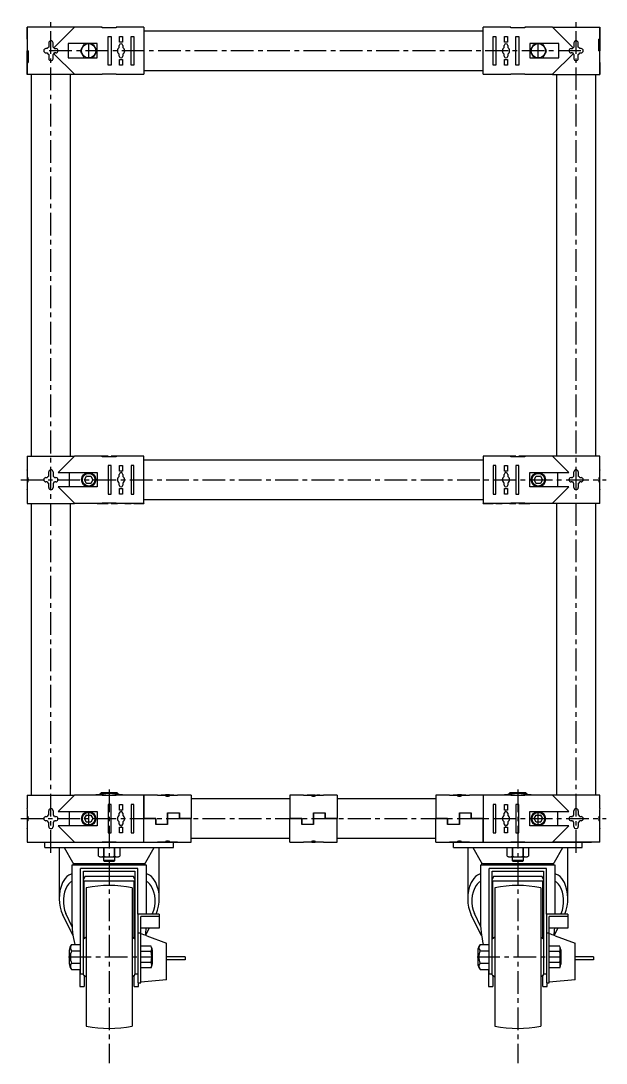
# Model space of a CAD drawing. Extents: x -4 to 1194, y -14 to 1252.
# Drawn here: x 785 to 1194, y -14 to 715 of the extents above; entities that cross this region are included whole.
import ezdxf

# ---------------------------------------------------------------- set-up
doc = ezdxf.new("R2010")
doc.units = 0
doc.header["$LTSCALE"] = 0.5
doc.linetypes.add('CENTER', pattern=[50.8, 31.75, -6.35, 6.35, -6.35])
doc.layers.add('MSM_CENTER', color=1, linetype='CENTER')
doc.layers.add('MSM_CONTINUOUS', color=7, linetype='CONTINUOUS')

msp = doc.modelspace()

# ---------------------------------------------------------------- linework, layer by layer
at = {"layer": 'MSM_CENTER'}
for p, q in [((805.6, 132.82), (805.6, 714.7)), ((1172.6, 132.82), (1172.6, 714.7)), ((1175.85, 693.75), (802.35, 693.75)), ((832, 688.5), (832, 699)), ((1146.2, 688.5), (1146.2, 699)), ((784.6, 393.75), (1193.6, 393.75)), ((846.35, 177.15), (846.35, -14.25)), ((1131.85, 177.15), (1131.85, -14.25)), ((832, 151.5), (832, 162)), ((1146.2, 151.5), (1146.2, 162)), ((784.6, 156.75), (1193.6, 156.75)), ((817.95, 60), (876.85, 60)), ((1103.45, 60), (1162.35, 60))]:
    msp.add_line(p, q, dxfattribs=at)
at = {"layer": 'MSM_CONTINUOUS'}
for p, q in [((822.03, 710.25), (789.1, 710.25)), ((789.1, 710.25), (789.1, 693.75)), ((789.1, 702), (789.1, 710.25)), ((822.03, 710.18), (807.72, 695.87)), ((822.03, 710.25), (822.03, 710.18)), ((841.5, 710.18), (822.03, 710.18)), ((841.5, 709.87), (841.5, 710.18)), ((851.2, 709.87), (841.5, 709.87)), ((870.6, 710.18), (851.2, 710.18)), ((851.2, 710.18), (851.2, 709.87)), ((870.6, 710.18), (870.6, 677.32)), ((1107.6, 707.5), (870.6, 707.5)), ((1107.6, 677.32), (1107.6, 710.18)), ((1127, 710.18), (1107.6, 710.18)), ((1127, 709.87), (1127, 710.18)), ((1136.7, 709.87), (1127, 709.87)), ((1156.17, 710.18), (1136.7, 710.18)), ((1136.7, 710.18), (1136.7, 709.87)), ((1156.17, 710.25), (1189.1, 710.25)), ((1156.17, 710.18), (1156.17, 710.25)), ((1170.48, 695.87), (1156.17, 710.18)), ((1189.1, 702), (1189.1, 710.25)), ((1189.1, 710.25), (1189.1, 693.75)), ((845.6, 683.75), (845.6, 703.75)), ((845.6, 703.75), (847.6, 703.75)), ((847.6, 703.75), (847.6, 683.75)), ((853.6, 699.75), (853.6, 703.75)), ((853.6, 703.75), (855.6, 703.75)), ((855.6, 703.75), (855.6, 699.75)), ((861.6, 683.75), (861.6, 703.75)), ((861.6, 703.75), (863.6, 703.75)), ((863.6, 703.75), (863.6, 683.75)), ((1114.6, 683.75), (1114.6, 703.75)), ((1114.6, 703.75), (1116.6, 703.75)), ((1116.6, 703.75), (1116.6, 683.75)), ((1122.6, 699.75), (1122.6, 703.75)), ((1122.6, 703.75), (1124.6, 703.75)), ((1124.6, 703.75), (1124.6, 699.75)), ((1130.6, 683.75), (1130.6, 703.75)), ((1130.6, 703.75), (1132.6, 703.75)), ((1132.6, 703.75), (1132.6, 683.75)), ((1188.61, 693.75), (1188.61, 702)), ((1188.61, 702), (1189.1, 702)), ((1189.1, 702), (1188.61, 702)), ((1188.61, 693.75), (1188.61, 702)), ((789.1, 693.75), (789.59, 693.75)), ((789.59, 693.75), (789.1, 693.75)), ((789.1, 677.25), (789.1, 693.75)), ((789.59, 693.75), (789.59, 685.5)), ((789.59, 693.75), (789.59, 685.5)), ((803, 695.25), (802.1, 695.25)), ((804.1, 699.25), (804.1, 696.35)), ((807.1, 696.35), (807.1, 699.25)), ((808.2, 695.25), (809.1, 695.25)), ((817.6, 698.75), (817.6, 688.75)), ((838, 698.75), (817.6, 698.75)), ((826.49, 694.21), (828.85, 698.29)), ((828.85, 689.21), (826.49, 693.29)), ((835.15, 698.29), (837.51, 694.21)), ((837.51, 693.29), (835.15, 689.21)), ((838, 688.75), (838, 698.75)), ((853.35, 696.03), (853.35, 697.5)), ((855.6, 699.75), (853.6, 699.75)), ((855.85, 697.5), (855.85, 696.03)), ((1122.35, 696.03), (1122.35, 697.5)), ((1124.6, 699.75), (1122.6, 699.75)), ((1124.85, 697.5), (1124.85, 696.03)), ((1140.2, 698.75), (1140.2, 688.75)), ((1160.6, 698.75), (1140.2, 698.75)), ((1140.69, 694.21), (1143.05, 698.29)), ((1143.05, 689.21), (1140.69, 693.29)), ((1149.35, 698.29), (1151.71, 694.21)), ((1151.71, 693.29), (1149.35, 689.21)), ((1160.6, 688.75), (1160.6, 698.75)), ((1169.1, 695.25), (1170, 695.25)), ((1170, 695.25), (1170.48, 695.87)), ((1171.1, 696.35), (1170.48, 695.87)), ((1171.1, 699.25), (1171.1, 696.35)), ((1174.1, 696.35), (1174.1, 699.25)), ((1176.1, 695.25), (1175.2, 695.25)), ((1189.1, 693.75), (1188.61, 693.75)), ((1188.61, 693.75), (1189.1, 693.75)), ((1189.1, 677.25), (1189.1, 693.75)), ((789.59, 685.5), (789.1, 685.5)), ((789.1, 685.5), (789.1, 677.25)), ((789.1, 685.5), (789.59, 685.5)), ((802.1, 692.25), (803, 692.25)), ((804.1, 691.15), (804.1, 688.25)), ((807.1, 691.15), (807.72, 691.63)), ((807.1, 688.25), (807.1, 691.15)), ((808.2, 692.25), (807.72, 691.63)), ((807.72, 691.63), (822.03, 677.32)), ((809.1, 692.25), (808.2, 692.25)), ((817.6, 688.75), (838, 688.75)), ((853.35, 690), (853.35, 691.47)), ((853.6, 683.75), (853.6, 687.75)), ((853.6, 687.75), (855.6, 687.75)), ((855.6, 687.75), (855.6, 683.75)), ((855.85, 691.47), (855.85, 690)), ((1122.35, 690), (1122.35, 691.47)), ((1122.6, 687.75), (1124.6, 687.75)), ((1122.6, 683.75), (1122.6, 687.75)), ((1124.6, 687.75), (1124.6, 683.75)), ((1124.85, 691.47), (1124.85, 690)), ((1140.2, 688.75), (1160.6, 688.75)), ((1156.17, 677.32), (1170.48, 691.63)), ((1170, 692.25), (1169.1, 692.25)), ((1171.1, 691.15), (1171.1, 688.25)), ((1174.1, 688.25), (1174.1, 691.15)), ((1175.2, 692.25), (1176.1, 692.25)), ((1189.1, 685.5), (1189.1, 677.25)), ((847.6, 683.75), (845.6, 683.75)), ((855.6, 683.75), (853.6, 683.75)), ((863.6, 683.75), (861.6, 683.75)), ((870.6, 680), (1107.6, 680)), ((1116.6, 683.75), (1114.6, 683.75)), ((1124.6, 683.75), (1122.6, 683.75)), ((1132.6, 683.75), (1130.6, 683.75)), ((822.03, 677.25), (789.1, 677.25)), ((791.85, 677.25), (791.85, 410.25)), ((819.35, 410.25), (819.35, 677.25)), ((822.03, 677.32), (841.5, 677.32)), ((822.03, 677.32), (822.03, 677.25)), ((841.5, 677.32), (841.5, 677.63)), ((841.5, 677.63), (851.2, 677.63)), ((851.2, 677.63), (851.2, 677.32)), ((851.2, 677.32), (870.6, 677.32)), ((1107.6, 677.32), (1127, 677.32)), ((1127, 677.32), (1127, 677.63)), ((1127, 677.63), (1136.7, 677.63)), ((1136.7, 677.63), (1136.7, 677.32)), ((1136.7, 677.32), (1156.17, 677.32)), ((1156.17, 677.25), (1156.17, 677.32)), ((1156.17, 677.25), (1189.1, 677.25)), ((1158.85, 677.25), (1158.85, 410.25)), ((1186.35, 410.25), (1186.35, 677.25)), ((789.1, 410.25), (789.1, 400.73)), ((789.1, 410.25), (822.03, 410.25)), ((822.03, 410.18), (810.6, 398.75)), ((822.03, 410.25), (822.03, 410.18)), ((841.5, 410.18), (822.03, 410.18)), ((827.6, 410.25), (827.53, 410.18)), ((836.4, 410.25), (827.6, 410.25)), ((836.47, 410.18), (836.4, 410.25)), ((838, 410.18), (838, 410.25)), ((845.6, 410.25), (838, 410.25)), ((841.5, 409.87), (841.5, 410.18)), ((851.2, 409.87), (841.5, 409.87)), ((845.6, 409.87), (845.6, 410.25)), ((852.02, 410.25), (847.6, 410.25)), ((847.6, 410.25), (847.6, 409.87)), ((870.6, 410.18), (851.2, 410.18)), ((851.2, 410.18), (851.2, 409.87)), ((861.6, 410.25), (857.18, 410.25)), ((861.6, 410.18), (861.6, 410.25)), ((870.6, 410.25), (863.6, 410.25)), ((863.6, 410.25), (863.6, 410.18)), ((870.6, 410.25), (870.6, 410.18)), ((870.6, 377.32), (870.6, 410.18)), ((1107.6, 410.18), (1107.6, 410.25)), ((1114.6, 410.25), (1107.6, 410.25)), ((1127, 410.18), (1107.6, 410.18)), ((1107.6, 410.18), (1107.6, 377.32)), ((1114.6, 410.18), (1114.6, 410.25)), ((1121.02, 410.25), (1116.6, 410.25)), ((1116.6, 410.25), (1116.6, 410.18)), ((1130.6, 410.25), (1126.18, 410.25)), ((1127, 409.87), (1127, 410.18)), ((1136.7, 409.87), (1127, 409.87)), ((1130.6, 409.87), (1130.6, 410.25)), ((1140.2, 410.25), (1132.6, 410.25)), ((1132.6, 410.25), (1132.6, 409.87)), ((1156.17, 410.18), (1136.7, 410.18)), ((1136.7, 410.18), (1136.7, 409.87)), ((1140.2, 410.25), (1140.2, 410.18)), ((1141.8, 410.25), (1141.73, 410.18)), ((1150.6, 410.25), (1141.8, 410.25)), ((1150.67, 410.18), (1150.6, 410.25)), ((1156.17, 410.18), (1156.17, 410.25)), ((1189.1, 410.25), (1156.17, 410.25)), ((1167.6, 398.75), (1156.17, 410.18)), ((1189.1, 400.73), (1189.1, 410.25)), ((847.6, 403.75), (845.6, 403.75)), ((845.6, 403.75), (845.6, 383.75)), ((847.6, 383.75), (847.6, 403.75)), ((853.6, 399.75), (853.6, 403.75)), ((853.6, 403.75), (855.6, 403.75)), ((855.6, 403.75), (855.6, 399.75)), ((863.6, 403.75), (861.6, 403.75)), ((861.6, 403.75), (861.6, 383.75)), ((863.6, 383.75), (863.6, 403.75)), ((1107.6, 407.5), (870.6, 407.5)), ((1114.6, 403.75), (1114.6, 383.75)), ((1116.6, 403.75), (1114.6, 403.75)), ((1116.6, 383.75), (1116.6, 403.75)), ((1122.6, 399.75), (1122.6, 403.75)), ((1122.6, 403.75), (1124.6, 403.75)), ((1124.6, 403.75), (1124.6, 399.75)), ((1130.6, 403.75), (1130.6, 383.75)), ((1132.6, 403.75), (1130.6, 403.75)), ((1132.6, 383.75), (1132.6, 403.75)), ((789.17, 398.22), (789.1, 398.15)), ((789.1, 398.15), (789.1, 392.01)), ((789.17, 396.35), (789.17, 399.25)), ((789.48, 395.25), (789.31, 395.25)), ((802.1, 395.25), (803, 395.25)), ((804.1, 396.35), (804.1, 399.25)), ((807.1, 399.25), (807.1, 396.35)), ((808.2, 395.25), (809.1, 395.25)), ((810.6, 398.75), (838, 398.75)), ((818.33, 398.75), (818.33, 388.75)), ((829.11, 393.75), (830.56, 396.25)), ((830.56, 391.25), (829.11, 393.75)), ((830.56, 396.25), (833.44, 396.25)), ((833.44, 396.25), (834.89, 393.75)), ((834.89, 393.75), (833.44, 391.25)), ((838, 398.75), (838, 388.75)), ((853.35, 396.03), (853.35, 397.5)), ((855.6, 399.75), (853.6, 399.75)), ((855.85, 397.5), (855.85, 396.03)), ((1122.35, 396.03), (1122.35, 397.5)), ((1124.6, 399.75), (1122.6, 399.75)), ((1124.85, 397.5), (1124.85, 396.03)), ((1140.2, 388.75), (1140.2, 398.75)), ((1140.2, 398.75), (1167.6, 398.75)), ((1143.31, 393.75), (1144.76, 396.25)), ((1144.76, 391.25), (1143.31, 393.75)), ((1144.76, 396.25), (1147.64, 396.25)), ((1147.64, 396.25), (1149.09, 393.75)), ((1149.09, 393.75), (1147.64, 391.25)), ((1159.87, 388.75), (1159.87, 398.75)), ((1169.1, 395.25), (1170, 395.25)), ((1171.1, 396.35), (1171.1, 399.25)), ((1174.1, 399.25), (1174.1, 396.35)), ((1175.2, 395.25), (1176.1, 395.25)), ((1188.89, 395.25), (1188.72, 395.25)), ((1189.03, 399.25), (1189.03, 396.35)), ((1189.1, 398.15), (1189.03, 398.22)), ((1189.1, 396.07), (1189.1, 398.15)), ((1189.1, 389.35), (1189.1, 395.49)), ((789.1, 391.43), (789.1, 389.35)), ((789.1, 389.35), (789.17, 389.28)), ((789.1, 386.77), (789.1, 377.25)), ((789.17, 388.25), (789.17, 391.15)), ((789.31, 392.25), (789.48, 392.25)), ((803, 392.25), (802.1, 392.25)), ((804.1, 388.25), (804.1, 391.15)), ((807.1, 391.15), (807.1, 388.25)), ((809.1, 392.25), (808.2, 392.25)), ((838, 388.75), (810.6, 388.75)), ((810.6, 388.75), (822.03, 377.32)), ((833.44, 391.25), (830.56, 391.25)), ((853.35, 390), (853.35, 391.47)), ((853.6, 383.75), (853.6, 387.75)), ((853.6, 387.75), (855.6, 387.75)), ((855.6, 387.75), (855.6, 383.75)), ((855.85, 391.47), (855.85, 390)), ((1122.35, 390), (1122.35, 391.47)), ((1122.6, 383.75), (1122.6, 387.75)), ((1122.6, 387.75), (1124.6, 387.75)), ((1124.6, 387.75), (1124.6, 383.75)), ((1124.85, 391.47), (1124.85, 390)), ((1167.6, 388.75), (1140.2, 388.75)), ((1147.64, 391.25), (1144.76, 391.25)), ((1156.17, 377.32), (1167.6, 388.75)), ((1170, 392.25), (1169.1, 392.25)), ((1171.1, 388.25), (1171.1, 391.15)), ((1174.1, 391.15), (1174.1, 388.25)), ((1176.1, 392.25), (1175.2, 392.25)), ((1188.72, 392.25), (1188.89, 392.25)), ((1189.03, 391.15), (1189.03, 388.25)), ((1189.03, 389.28), (1189.1, 389.35)), ((1189.1, 377.25), (1189.1, 386.77)), ((845.6, 383.75), (847.6, 383.75)), ((855.6, 383.75), (853.6, 383.75)), ((861.6, 383.75), (863.6, 383.75)), ((870.6, 380), (1107.6, 380)), ((1114.6, 383.75), (1116.6, 383.75)), ((1124.6, 383.75), (1122.6, 383.75)), ((1130.6, 383.75), (1132.6, 383.75)), ((789.1, 377.25), (822.03, 377.25)), ((791.85, 377.25), (791.85, 173.25)), ((819.35, 173.25), (819.35, 377.25)), ((822.03, 377.32), (822.03, 377.25)), ((822.03, 377.32), (841.5, 377.32)), ((838, 377.25), (838, 377.32)), ((838, 377.25), (845.6, 377.25)), ((841.5, 377.32), (841.5, 377.63)), ((841.5, 377.63), (851.2, 377.63)), ((845.6, 377.25), (845.6, 377.63)), ((847.6, 377.63), (847.6, 377.25)), ((847.6, 377.25), (852.02, 377.25)), ((851.2, 377.63), (851.2, 377.32)), ((851.2, 377.32), (870.6, 377.32)), ((857.18, 377.25), (861.6, 377.25)), ((861.6, 377.25), (861.6, 377.32)), ((863.6, 377.32), (863.6, 377.25)), ((863.6, 377.25), (870.6, 377.25)), ((870.6, 377.32), (870.6, 377.25)), ((1107.6, 377.25), (1107.6, 377.32)), ((1107.6, 377.32), (1127, 377.32)), ((1107.6, 377.25), (1114.6, 377.25)), ((1114.6, 377.25), (1114.6, 377.32)), ((1116.6, 377.32), (1116.6, 377.25)), ((1116.6, 377.25), (1121.02, 377.25)), ((1126.18, 377.25), (1130.6, 377.25)), ((1127, 377.32), (1127, 377.63)), ((1127, 377.63), (1136.7, 377.63)), ((1130.6, 377.25), (1130.6, 377.63)), ((1132.6, 377.63), (1132.6, 377.25)), ((1132.6, 377.25), (1140.2, 377.25)), ((1136.7, 377.63), (1136.7, 377.32)), ((1136.7, 377.32), (1156.17, 377.32)), ((1140.2, 377.32), (1140.2, 377.25)), ((1156.17, 377.25), (1156.17, 377.32)), ((1189.1, 377.25), (1156.17, 377.25)), ((1158.85, 377.25), (1158.85, 173.25)), ((1186.35, 173.25), (1186.35, 377.25)), ((789.1, 173.25), (789.1, 163.73)), ((789.1, 173.25), (822.03, 173.25)), ((822.03, 173.18), (810.6, 161.75)), ((822.03, 173.25), (822.03, 173.18)), ((841.5, 173.18), (822.03, 173.18)), ((846.35, 174.25), (834.74, 173.18)), ((840.72, 174.75), (839.85, 173.88)), ((842.37, 173.88), (839.85, 173.88)), ((839.85, 173.88), (839.85, 173.65)), ((851.98, 174.75), (840.72, 174.75)), ((841.5, 172.87), (841.5, 173.18)), ((851.2, 172.87), (841.5, 172.87)), ((857.96, 173.18), (846.35, 174.25)), ((852.85, 173.88), (850.33, 173.88)), ((870.6, 173.18), (851.2, 173.18)), ((851.2, 173.18), (851.2, 172.87)), ((852.85, 173.88), (851.98, 174.75)), ((852.85, 173.65), (852.85, 173.88)), ((880.12, 173.25), (870.6, 173.25)), ((870.6, 173.25), (870.6, 156.75)), ((870.6, 140.32), (870.6, 173.18)), ((881.6, 173.18), (884.5, 173.18)), ((882.7, 173.25), (882.63, 173.18)), ((888.55, 173.25), (882.7, 173.25)), ((885.6, 173.18), (885.6, 172.87)), ((885.6, 173.18), (888.6, 173.18)), ((885.6, 172.87), (885.61, 172.84)), ((885.6, 172.87), (885.61, 172.84)), ((885.61, 172.84), (885.75, 172.72)), ((885.61, 172.84), (885.75, 172.72)), ((888.59, 172.84), (888.45, 172.72)), ((888.6, 172.87), (888.59, 172.84)), ((888.6, 173.18), (888.6, 172.87)), ((891.5, 173.25), (889.5, 173.25)), ((889.7, 173.18), (892.6, 173.18)), ((891.57, 173.18), (891.5, 173.25)), ((903.6, 173.25), (894.08, 173.25)), ((903.6, 173.25), (903.6, 156.75)), ((972.6, 170.5), (903.6, 170.5)), ((982.12, 173.25), (972.6, 173.25)), ((972.6, 173.25), (972.6, 156.75)), ((983.6, 173.18), (986.5, 173.18)), ((984.7, 173.25), (984.63, 173.18)), ((990.46, 173.25), (984.7, 173.25)), ((987.6, 173.18), (987.6, 172.87)), ((987.6, 173.18), (990.6, 173.18)), ((987.6, 172.87), (987.61, 172.84)), ((987.6, 172.87), (987.61, 172.84)), ((987.61, 172.84), (987.75, 172.72)), ((987.61, 172.84), (987.75, 172.72)), ((990.59, 172.84), (990.45, 172.72)), ((990.6, 172.87), (990.59, 172.84)), ((990.6, 173.18), (990.6, 172.87)), ((993.5, 173.25), (991.5, 173.25)), ((991.7, 173.18), (994.6, 173.18)), ((993.57, 173.18), (993.5, 173.25)), ((1005.6, 173.25), (996.08, 173.25)), ((1005.6, 173.25), (1005.6, 156.75)), ((1074.6, 170.5), (1005.6, 170.5)), ((1084.12, 173.25), (1074.6, 173.25)), ((1074.6, 173.25), (1074.6, 156.75)), ((1085.6, 173.18), (1088.5, 173.18)), ((1086.7, 173.25), (1086.63, 173.18)), ((1092.55, 173.25), (1086.7, 173.25)), ((1089.6, 173.18), (1089.6, 172.87)), ((1089.6, 173.18), (1092.6, 173.18)), ((1089.6, 172.87), (1089.61, 172.84)), ((1089.6, 172.87), (1089.61, 172.84)), ((1089.61, 172.84), (1089.75, 172.72)), ((1089.61, 172.84), (1089.75, 172.72)), ((1092.59, 172.84), (1092.45, 172.72)), ((1092.6, 172.87), (1092.59, 172.84)), ((1092.6, 173.18), (1092.6, 172.87)), ((1095.5, 173.25), (1093.5, 173.25)), ((1093.7, 173.18), (1096.6, 173.18)), ((1095.57, 173.18), (1095.5, 173.25)), ((1107.6, 173.25), (1098.08, 173.25)), ((1107.6, 173.25), (1107.6, 156.75)), ((1107.6, 173.18), (1107.6, 140.32)), ((1127, 173.18), (1107.6, 173.18)), ((1131.85, 174.25), (1120.24, 173.18)), ((1126.22, 174.75), (1125.35, 173.88)), ((1125.35, 173.88), (1125.35, 173.65)), ((1127.87, 173.88), (1125.35, 173.88)), ((1137.48, 174.75), (1126.22, 174.75)), ((1127, 172.87), (1127, 173.18)), ((1136.7, 172.87), (1127, 172.87)), ((1143.46, 173.18), (1131.85, 174.25)), ((1138.35, 173.88), (1135.83, 173.88)), ((1156.17, 173.18), (1136.7, 173.18)), ((1136.7, 173.18), (1136.7, 172.87)), ((1138.35, 173.88), (1137.48, 174.75)), ((1138.35, 173.65), (1138.35, 173.88)), ((1156.17, 173.18), (1156.17, 173.25)), ((1189.1, 173.25), (1156.17, 173.25)), ((1167.6, 161.75), (1156.17, 173.18)), ((1189.1, 163.73), (1189.1, 173.25)), ((789.17, 161.22), (789.1, 161.15)), ((789.1, 161.15), (789.1, 155.01)), ((789.17, 159.35), (789.17, 162.25)), ((804.1, 159.35), (804.1, 162.25)), ((807.1, 162.25), (807.1, 159.35)), ((810.6, 161.75), (838, 161.75)), ((818.33, 161.75), (818.33, 151.75)), ((838, 161.75), (838, 151.75)), ((847.6, 166.75), (845.6, 166.75)), ((845.6, 166.75), (845.6, 146.75)), ((847.6, 146.75), (847.6, 166.75)), ((853.35, 159.03), (853.35, 160.5)), ((853.6, 162.75), (853.6, 166.75)), ((853.6, 166.75), (855.6, 166.75)), ((855.6, 162.75), (853.6, 162.75)), ((855.6, 166.75), (855.6, 162.75)), ((855.85, 160.5), (855.85, 159.03)), ((863.6, 166.75), (861.6, 166.75)), ((861.6, 166.75), (861.6, 146.75)), ((863.6, 146.75), (863.6, 166.75)), ((887.1, 160.75), (895.35, 160.75)), ((887.1, 160.75), (887.1, 152.75)), ((887.1, 152.75), (887.1, 160.75)), ((887.1, 160.75), (895.35, 160.75)), ((895.35, 156.75), (895.35, 160.75)), ((895.35, 160.75), (895.35, 156.75)), ((989.1, 160.75), (997.35, 160.75)), ((989.1, 160.75), (989.1, 152.75)), ((989.1, 152.75), (989.1, 160.75)), ((989.1, 160.75), (997.35, 160.75)), ((997.35, 156.75), (997.35, 160.75)), ((997.35, 160.75), (997.35, 156.75)), ((1091.1, 160.75), (1099.35, 160.75)), ((1091.1, 160.75), (1091.1, 152.75)), ((1091.1, 152.75), (1091.1, 160.75)), ((1091.1, 160.75), (1099.35, 160.75)), ((1099.35, 156.75), (1099.35, 160.75)), ((1099.35, 160.75), (1099.35, 156.75)), ((1114.6, 166.75), (1114.6, 146.75)), ((1116.6, 166.75), (1114.6, 166.75)), ((1116.6, 146.75), (1116.6, 166.75)), ((1122.35, 159.03), (1122.35, 160.5)), ((1122.6, 162.75), (1122.6, 166.75)), ((1122.6, 166.75), (1124.6, 166.75)), ((1124.6, 162.75), (1122.6, 162.75)), ((1124.6, 166.75), (1124.6, 162.75)), ((1124.85, 160.5), (1124.85, 159.03)), ((1130.6, 166.75), (1130.6, 146.75)), ((1132.6, 166.75), (1130.6, 166.75)), ((1132.6, 146.75), (1132.6, 166.75)), ((1140.2, 151.75), (1140.2, 161.75)), ((1140.2, 161.75), (1167.6, 161.75)), ((1159.87, 151.75), (1159.87, 161.75)), ((1171.1, 159.35), (1171.1, 162.25)), ((1174.1, 162.25), (1174.1, 159.35)), ((1189.03, 162.25), (1189.03, 159.35)), ((1189.1, 161.15), (1189.03, 161.22)), ((1189.1, 159.07), (1189.1, 161.15)), ((789.1, 154.43), (789.1, 152.35)), ((789.17, 151.25), (789.17, 154.15)), ((789.48, 158.25), (789.31, 158.25)), ((789.31, 155.25), (789.48, 155.25)), ((802.1, 158.25), (803, 158.25)), ((803, 155.25), (802.1, 155.25)), ((804.1, 151.25), (804.1, 154.15)), ((807.1, 154.15), (807.1, 151.25)), ((808.2, 158.25), (809.1, 158.25)), ((809.1, 155.25), (808.2, 155.25)), ((829.11, 156.75), (830.56, 159.25)), ((830.56, 154.25), (829.11, 156.75)), ((830.56, 159.25), (833.44, 159.25)), ((833.44, 154.25), (830.56, 154.25)), ((833.44, 159.25), (834.89, 156.75)), ((834.89, 156.75), (833.44, 154.25)), ((853.35, 153), (853.35, 154.47)), ((855.85, 154.47), (855.85, 153)), ((878.85, 156.75), (870.6, 156.75)), ((870.6, 140.25), (870.6, 156.75)), ((870.6, 156.75), (878.85, 156.75)), ((878.85, 152.75), (878.85, 156.75)), ((878.85, 156.75), (878.85, 152.75)), ((903.6, 156.75), (895.35, 156.75)), ((895.35, 156.75), (903.6, 156.75)), ((903.6, 140.25), (903.6, 156.75)), ((980.85, 156.75), (972.6, 156.75)), ((972.6, 140.25), (972.6, 156.75)), ((972.6, 156.75), (980.85, 156.75)), ((980.85, 152.75), (980.85, 156.75)), ((980.85, 156.75), (980.85, 152.75)), ((1005.6, 156.75), (997.35, 156.75)), ((997.35, 156.75), (1005.6, 156.75)), ((1005.6, 140.25), (1005.6, 156.75)), ((1082.85, 156.75), (1074.6, 156.75)), ((1074.6, 140.25), (1074.6, 156.75)), ((1074.6, 156.75), (1082.85, 156.75)), ((1082.85, 152.75), (1082.85, 156.75)), ((1082.85, 156.75), (1082.85, 152.75)), ((1107.6, 156.75), (1099.35, 156.75)), ((1099.35, 156.75), (1107.6, 156.75)), ((1107.6, 140.25), (1107.6, 156.75)), ((1122.35, 153), (1122.35, 154.47)), ((1124.85, 154.47), (1124.85, 153)), ((1143.31, 156.75), (1144.76, 159.25)), ((1144.76, 154.25), (1143.31, 156.75)), ((1144.76, 159.25), (1147.64, 159.25)), ((1147.64, 154.25), (1144.76, 154.25)), ((1147.64, 159.25), (1149.09, 156.75)), ((1149.09, 156.75), (1147.64, 154.25)), ((1169.1, 158.25), (1170, 158.25)), ((1170, 155.25), (1169.1, 155.25)), ((1171.1, 151.25), (1171.1, 154.15)), ((1174.1, 154.15), (1174.1, 151.25)), ((1175.2, 158.25), (1176.1, 158.25)), ((1176.1, 155.25), (1175.2, 155.25)), ((1188.89, 158.25), (1188.72, 158.25)), ((1188.72, 155.25), (1188.89, 155.25)), ((1189.03, 154.15), (1189.03, 151.25)), ((1189.1, 152.35), (1189.1, 158.49)), ((789.1, 152.35), (789.17, 152.28)), ((789.1, 149.77), (789.1, 140.25)), ((838, 151.75), (810.6, 151.75)), ((810.6, 151.75), (822.03, 140.32)), ((845.6, 146.75), (847.6, 146.75)), ((853.6, 146.75), (853.6, 150.75)), ((853.6, 150.75), (855.6, 150.75)), ((855.6, 146.75), (853.6, 146.75)), ((855.6, 150.75), (855.6, 146.75)), ((861.6, 146.75), (863.6, 146.75)), ((887.1, 152.75), (878.85, 152.75)), ((887.1, 152.75), (878.85, 152.75)), ((989.1, 152.75), (980.85, 152.75)), ((989.1, 152.75), (980.85, 152.75)), ((1091.1, 152.75), (1082.85, 152.75)), ((1091.1, 152.75), (1082.85, 152.75)), ((1114.6, 146.75), (1116.6, 146.75)), ((1122.6, 146.75), (1122.6, 150.75)), ((1122.6, 150.75), (1124.6, 150.75)), ((1124.6, 146.75), (1122.6, 146.75)), ((1124.6, 150.75), (1124.6, 146.75)), ((1130.6, 146.75), (1132.6, 146.75)), ((1167.6, 151.75), (1140.2, 151.75)), ((1156.17, 140.32), (1167.6, 151.75)), ((1189.03, 152.28), (1189.1, 152.35)), ((1189.1, 140.25), (1189.1, 149.77)), ((789.1, 140.25), (822.03, 140.25)), ((794.85, 140.25), (794.85, 140)), ((897.85, 140), (794.85, 140)), ((801.35, 136.5), (801.35, 140)), ((822.03, 140.32), (841.5, 140.32)), ((822.03, 140.32), (822.03, 140.25)), ((841.5, 140.32), (841.5, 140.63)), ((841.5, 140.63), (851.2, 140.63)), ((851.2, 140.63), (851.2, 140.32)), ((851.2, 140.32), (870.6, 140.32)), ((870.6, 140.25), (880.12, 140.25)), ((884.5, 140.32), (881.6, 140.32)), ((885.6, 140.63), (885.61, 140.66)), ((885.6, 140.63), (885.61, 140.66)), ((885.6, 140.32), (885.6, 140.63)), ((885.6, 140.32), (888.6, 140.32)), ((885.61, 140.66), (885.75, 140.78)), ((885.61, 140.66), (885.75, 140.78)), ((888.59, 140.66), (888.45, 140.78)), ((888.6, 140.63), (888.59, 140.66)), ((888.6, 140.32), (888.6, 140.63)), ((892.6, 140.32), (889.7, 140.32)), ((891.35, 136.5), (891.35, 140)), ((894.08, 140.25), (903.6, 140.25)), ((897.85, 140.25), (897.85, 140)), ((903.6, 143), (972.6, 143)), ((972.6, 140.25), (982.12, 140.25)), ((986.5, 140.32), (983.6, 140.32)), ((987.6, 140.63), (987.61, 140.66)), ((987.6, 140.63), (987.61, 140.66)), ((987.6, 140.32), (987.6, 140.63)), ((987.6, 140.32), (990.6, 140.32)), ((987.61, 140.66), (987.75, 140.78)), ((987.61, 140.66), (987.75, 140.78)), ((990.59, 140.66), (990.45, 140.78)), ((990.6, 140.63), (990.59, 140.66)), ((990.6, 140.32), (990.6, 140.63)), ((994.6, 140.32), (991.7, 140.32)), ((996.08, 140.25), (1005.6, 140.25)), ((1005.6, 143), (1074.6, 143)), ((1074.6, 140.25), (1084.12, 140.25)), ((1080.35, 140.25), (1080.35, 140)), ((1183.35, 140), (1080.35, 140)), ((1088.5, 140.32), (1085.6, 140.32)), ((1086.85, 136.5), (1086.85, 140)), ((1089.6, 140.63), (1089.61, 140.66)), ((1089.6, 140.63), (1089.61, 140.66)), ((1089.6, 140.32), (1089.6, 140.63)), ((1089.6, 140.32), (1092.6, 140.32)), ((1089.61, 140.66), (1089.75, 140.78)), ((1089.61, 140.66), (1089.75, 140.78)), ((1092.59, 140.66), (1092.45, 140.78)), ((1092.6, 140.63), (1092.59, 140.66)), ((1092.6, 140.32), (1092.6, 140.63)), ((1096.6, 140.32), (1093.7, 140.32)), ((1098.08, 140.25), (1107.6, 140.25)), ((1107.6, 140.32), (1127, 140.32)), ((1127, 140.32), (1127, 140.63)), ((1127, 140.63), (1136.7, 140.63)), ((1136.7, 140.63), (1136.7, 140.32)), ((1136.7, 140.32), (1156.17, 140.32)), ((1156.17, 140.25), (1156.17, 140.32)), ((1189.1, 140.25), (1156.17, 140.25)), ((1176.85, 136.5), (1176.85, 140)), ((1183.35, 140.25), (1183.35, 140)), ((801.35, 136.5), (891.35, 136.5)), ((811.34, 136.5), (811.34, 100.7)), ((814.85, 136.5), (820.69, 126.26)), ((838.85, 130.58), (838.85, 136.5)), ((842.59, 136.5), (842.59, 130.58)), ((842.61, 130.58), (842.61, 136.5)), ((850.09, 136.5), (850.09, 130.58)), ((850.11, 130.58), (850.11, 136.5)), ((853.85, 136.5), (853.85, 130.58)), ((872.01, 126.26), (877.85, 136.5)), ((881.36, 100.7), (881.36, 136.5)), ((1086.85, 136.5), (1176.85, 136.5)), ((1096.84, 136.5), (1096.84, 100.7)), ((1100.35, 136.5), (1106.19, 126.26)), ((1124.35, 130.58), (1124.35, 136.5)), ((1128.09, 136.5), (1128.09, 130.58)), ((1128.11, 130.58), (1128.11, 136.5)), ((1135.59, 136.5), (1135.59, 130.58)), ((1135.61, 130.58), (1135.61, 136.5)), ((1139.35, 136.5), (1139.35, 130.58)), ((1157.51, 126.26), (1163.35, 136.5)), ((1166.86, 100.7), (1166.86, 136.5)), ((820.25, 124.25), (820.25, 86.22)), ((872.45, 124.25), (820.25, 124.25)), ((821.35, 124.25), (821.35, 125.56)), ((822.25, 125.25), (822.25, 124.25)), ((870.45, 125.25), (822.25, 125.25)), ((838.85, 130.58), (839.85, 130)), ((839.85, 130), (852.85, 130)), ((842.35, 130), (842.35, 127.52)), ((850.35, 127.52), (842.35, 127.52)), ((842.35, 127.52), (843.12, 126.75)), ((849.58, 126.75), (843.12, 126.75)), ((849.58, 126.75), (850.35, 127.52)), ((850.35, 127.52), (850.35, 130)), ((852.85, 130), (853.85, 130.58)), ((870.45, 124.25), (870.45, 125.25)), ((871.35, 124.25), (871.35, 125.56)), ((872.45, 90), (872.45, 124.25)), ((1105.75, 124.25), (1105.75, 86.22)), ((1157.95, 124.25), (1105.75, 124.25)), ((1106.85, 124.25), (1106.85, 125.56)), ((1107.75, 125.25), (1107.75, 124.25)), ((1155.95, 125.25), (1107.75, 125.25)), ((1124.35, 130.58), (1125.35, 130)), ((1125.35, 130), (1138.35, 130)), ((1127.85, 130), (1127.85, 127.52)), ((1127.85, 127.52), (1128.62, 126.75)), ((1135.85, 127.52), (1127.85, 127.52)), ((1135.08, 126.75), (1128.62, 126.75)), ((1135.08, 126.75), (1135.85, 127.52)), ((1135.85, 127.52), (1135.85, 130)), ((1138.35, 130), (1139.35, 130.58)), ((1155.95, 124.25), (1155.95, 125.25)), ((1156.85, 124.25), (1156.85, 125.56)), ((1157.95, 90), (1157.95, 124.25)), ((826.35, 48), (826.35, 122)), ((866.35, 122), (826.35, 122)), ((828.35, 48), (828.35, 120)), ((828.35, 120), (864.35, 120)), ((864.35, 120), (864.35, 48)), ((866.35, 90), (866.35, 122)), ((1111.85, 48), (1111.85, 122)), ((1151.85, 122), (1111.85, 122)), ((1113.85, 48), (1113.85, 120)), ((1113.85, 120), (1149.85, 120)), ((1149.85, 120), (1149.85, 48)), ((1151.85, 90), (1151.85, 122)), ((829.41, 116.25), (828.35, 114.29)), ((828.35, 113.25), (864.35, 113.25)), ((828.85, 72.87), (828.85, 113.25)), ((863.29, 116.25), (829.41, 116.25)), ((864.35, 114.29), (863.29, 116.25)), ((863.85, 72.87), (863.85, 113.25)), ((1114.91, 116.25), (1113.85, 114.29)), ((1113.85, 113.25), (1149.85, 113.25)), ((1114.35, 72.87), (1114.35, 113.25)), ((1148.79, 116.25), (1114.91, 116.25)), ((1149.85, 114.29), (1148.79, 116.25)), ((1149.35, 72.87), (1149.35, 113.25)), ((830.35, 108.27), (830.35, 11.73)), ((862.35, 108.27), (862.35, 11.73)), ((1115.85, 108.27), (1115.85, 11.73)), ((1147.85, 108.27), (1147.85, 11.73)), ((821.04, 75.06), (813.86, 89.2)), ((820.42, 80.98), (816.05, 90.38)), ((866.35, 90), (866.35, 41.82)), ((881.35, 90), (866.35, 90)), ((868.35, 41.82), (868.35, 88.21)), ((881.35, 88.21), (868.35, 88.21)), ((876.65, 90.38), (876.47, 90)), ((881.35, 90), (881.35, 80.24)), ((1106.54, 75.06), (1099.36, 89.2)), ((1105.92, 80.98), (1101.55, 90.38)), ((1151.85, 90), (1151.85, 41.82)), ((1166.85, 90), (1151.85, 90)), ((1153.85, 41.82), (1153.85, 88.21)), ((1166.85, 88.21), (1153.85, 88.21)), ((1162.15, 90.38), (1161.97, 90)), ((1166.85, 90), (1166.85, 80.24)), ((881.35, 80.24), (868.35, 80.24)), ((874.29, 80.24), (871.71, 75.15)), ((1166.85, 80.24), (1153.85, 80.24)), ((1159.79, 80.24), (1157.21, 75.15)), ((830.35, 73.97), (828.35, 72.5)), ((864.35, 72.5), (862.35, 73.97)), ((868.35, 76.67), (866.35, 76.67)), ((872.56, 74.85), (886.35, 69.73)), ((1115.85, 73.97), (1113.85, 72.5)), ((1149.85, 72.5), (1147.85, 73.97)), ((1153.85, 76.67), (1151.85, 76.67)), ((1158.06, 74.85), (1171.85, 69.73)), ((820.02, 68.66), (826.35, 68.66)), ((875.64, 67.51), (868.35, 67.51)), ((886.35, 44.13), (886.35, 69.73)), ((1105.52, 68.66), (1111.85, 68.66)), ((1161.14, 67.51), (1153.85, 67.51)), ((1171.85, 44.13), (1171.85, 69.73)), ((818.35, 64.5), (818.35, 55.5)), ((820.02, 64.33), (826.35, 64.33)), ((875.64, 63.75), (868.35, 63.75)), ((876.35, 65), (876.35, 55)), ((899.35, 60), (886.35, 60)), ((899.35, 60), (899.35, 58)), ((1103.85, 64.5), (1103.85, 55.5)), ((1105.52, 64.33), (1111.85, 64.33)), ((1161.14, 63.75), (1153.85, 63.75)), ((1161.85, 65), (1161.85, 55)), ((1184.85, 60), (1171.85, 60)), ((1184.85, 60), (1184.85, 58)), ((820.02, 55.67), (826.35, 55.67)), ((820.02, 51.34), (826.35, 51.34)), ((825.85, 51.32), (825.85, 39.45)), ((875.64, 56.25), (868.35, 56.25)), ((875.64, 52.49), (868.35, 52.49)), ((899.35, 58), (886.35, 58)), ((1105.52, 55.67), (1111.85, 55.67)), ((1105.52, 51.34), (1111.85, 51.34)), ((1111.35, 51.32), (1111.35, 39.45)), ((1161.14, 56.25), (1153.85, 56.25)), ((1161.14, 52.49), (1153.85, 52.49)), ((1184.85, 58), (1171.85, 58)), ((828.35, 48), (826.35, 48)), ((828.35, 47.5), (828.35, 48)), ((828.35, 47.5), (830.35, 46.03)), ((828.85, 47.13), (828.85, 39.45)), ((862.35, 46.03), (864.35, 47.5)), ((863.85, 39.45), (863.85, 47.13)), ((864.35, 47.5), (864.35, 48)), ((866.35, 48), (864.35, 48)), ((886.35, 44.13), (868.35, 42.45)), ((1113.85, 48), (1111.85, 48)), ((1113.85, 47.5), (1113.85, 48)), ((1113.85, 47.5), (1115.85, 46.03)), ((1114.35, 47.13), (1114.35, 39.45)), ((1147.85, 46.03), (1149.85, 47.5)), ((1149.35, 39.45), (1149.35, 47.13)), ((1149.85, 47.5), (1149.85, 48)), ((1151.85, 48), (1149.85, 48)), ((1171.85, 44.13), (1153.85, 42.45)), ((825.85, 39.45), (828.85, 39.45)), ((863.85, 39.45), (866.85, 39.45)), ((866.35, 41.82), (868.35, 41.82)), ((866.85, 39.45), (866.85, 41.82)), ((1111.35, 39.45), (1114.35, 39.45)), ((1149.35, 39.45), (1152.35, 39.45)), ((1151.85, 41.82), (1153.85, 41.82)), ((1152.35, 39.45), (1152.35, 41.82))]:
    msp.add_line(p, q, dxfattribs=at)
for centre, radius in [((832, 693.75), 5), ((1146.2, 693.75), 5), ((832, 393.75), 5), ((832, 393.75), 4.4), ((1146.2, 393.75), 5), ((1146.2, 393.75), 4.4), ((832, 156.75), 5), ((832, 156.75), 4.4), ((1146.2, 156.75), 5), ((1146.2, 156.75), 4.4)]:
    msp.add_circle(centre, radius, dxfattribs=at)
for centre, radius, start, end in [((805.6, 699.25), 1.48, 0, 180), ((1172.6, 699.25), 1.48, 0, 180), ((802.1, 693.75), 1.5, 90, 270), ((805.6, 693.75), 3, 120, 150), ((805.6, 693.75), 3, 30, 60), ((809.1, 693.75), 1.5, 270, 90), ((832, 693.75), 5.52, 175.17976, 184.82024), ((832, 693.75), 5.53, 115.17976, 124.82024), ((832, 693.75), 5.52, 55.17976, 64.82024), ((832, 693.75), 5.53, 355.17976, 4.82024), ((854.64, 693.75), 2.62, 119.48219, 240.51781), ((854.6, 697.5), 1.23, 0, 180), ((854.56, 693.75), 2.62, 299.48219, 60.51781), ((1123.64, 693.75), 2.62, 119.48219, 240.51781), ((1123.6, 697.5), 1.23, 0, 180), ((1123.56, 693.75), 2.62, 299.48219, 60.51781), ((1146.2, 693.75), 5.53, 175.17976, 184.82024), ((1146.2, 693.75), 5.52, 115.17976, 124.82024), ((1146.2, 693.75), 5.53, 55.17976, 64.82024), ((1146.2, 693.75), 5.52, 355.17976, 4.82024), ((1169.1, 693.75), 1.5, 90, 270), ((1172.6, 693.75), 3, 120, 150), ((1172.6, 693.75), 3, 30, 60), ((1176.1, 693.75), 1.5, 270, 90), ((805.6, 693.75), 3, 210, 240), ((805.6, 688.25), 1.48, 180, 0), ((805.6, 693.75), 3, 300, 330), ((832, 693.75), 5.52, 235.17976, 244.82024), ((832, 693.75), 5.52, 295.17976, 304.82024), ((854.6, 690), 1.23, 180, 0), ((1123.6, 690), 1.23, 180, 0), ((1146.2, 693.75), 5.52, 235.17976, 244.82024), ((1146.2, 693.75), 5.52, 295.17976, 304.82024), ((1172.6, 693.75), 3, 210, 240), ((1172.6, 688.25), 1.48, 180, 0), ((1172.6, 693.75), 3, 300, 330), ((772.59, 399.25), 16.58, 0.01286, 5.16934), ((772.39, 393.69), 16.99, 5.27152, 9.00384), ((789.46, 395.13), 0.125, 67.03896, 84.72823), ((788.93, 394.63), 0.844, 33.6358, 46.3343), ((786.02, 393.77), 3.85, 359.72897, 20.20102), ((786.02, 393.73), 3.85, 339.79898, 0.27103), ((802.1, 393.75), 1.5, 90, 270), ((805.6, 393.75), 3, 120, 150), ((805.6, 399.25), 1.48, 0, 180), ((805.6, 393.75), 3, 30, 60), ((809.1, 393.75), 1.5, 270, 90), ((832, 393.75), 2.86, 179.05831, 180.94169), ((832, 393.75), 2.86, 119.05831, 120.94169), ((832, 393.75), 2.86, 59.05831, 60.94169), ((832, 393.75), 2.86, 359.05831, 0.94169), ((854.64, 393.75), 2.62, 119.48219, 240.51781), ((854.6, 397.5), 1.23, 0, 180), ((854.56, 393.75), 2.62, 299.48219, 60.51781), ((1123.64, 393.75), 2.62, 119.48219, 240.51781), ((1123.6, 397.5), 1.23, 0, 180), ((1123.56, 393.75), 2.62, 299.48219, 60.51781), ((1146.2, 393.75), 2.86, 179.05831, 180.94169), ((1146.2, 393.75), 2.86, 119.05831, 120.94169), ((1146.2, 393.75), 2.86, 59.05831, 60.94169), ((1146.2, 393.75), 2.86, 359.05831, 0.94169), ((1169.1, 393.75), 1.5, 90, 270), ((1172.6, 393.75), 3, 120, 150), ((1172.6, 399.25), 1.48, 0, 180), ((1172.6, 393.75), 3, 30, 60), ((1176.1, 393.75), 1.5, 270, 90), ((1192.18, 393.77), 3.85, 159.79898, 180.27103), ((1192.18, 393.73), 3.85, 179.72897, 200.20102), ((1189.27, 394.63), 0.844, 133.6657, 146.3642), ((1188.74, 395.13), 0.125, 95.27177, 112.96104), ((1205.81, 393.69), 16.99, 170.99616, 174.72848), ((1205.61, 399.25), 16.58, 174.83066, 179.98714), ((772.59, 388.25), 16.58, 354.83066, 359.98714), ((772.3, 393.82), 17.08, 351.0054, 354.71925), ((789.46, 392.37), 0.125, 275.27177, 292.96104), ((788.93, 392.87), 0.844, 313.6657, 326.3642), ((805.6, 393.75), 3, 210, 240), ((805.6, 388.25), 1.48, 180, 0), ((805.6, 393.75), 3, 300, 330), ((832, 393.75), 2.86, 239.05831, 240.94169), ((832, 393.75), 2.86, 299.05831, 300.94169), ((854.6, 390), 1.23, 180, 0), ((1123.6, 390), 1.23, 180, 0), ((1146.2, 393.75), 2.86, 239.05831, 240.94169), ((1146.2, 393.75), 2.86, 299.05831, 300.94169), ((1172.6, 393.75), 3, 210, 240), ((1172.6, 388.25), 1.48, 180, 0), ((1172.6, 393.75), 3, 300, 330), ((1189.27, 392.87), 0.844, 213.6358, 226.3343), ((1188.74, 392.37), 0.125, 247.03896, 264.72823), ((1205.9, 393.82), 17.08, 185.28075, 188.9946), ((1205.61, 388.25), 16.58, 180.01286, 185.16934), ((881.6, 189.71), 16.53, 264.78884, 269.99525), ((887.1, 156.75), 16.75, 80.08844, 99.91156), ((887.06, 189.13), 16.15, 260.89855, 264.82609), ((887.1, 156.32), 16.92, 84.91493, 95.08507), ((887.1, 176.44), 3.96, 250.08417, 289.91583), ((887.14, 189.13), 16.15, 275.17391, 279.10145), ((892.6, 189.72), 16.54, 270.00669, 275.20922), ((983.6, 189.71), 16.53, 264.78884, 269.99525), ((989.06, 189.13), 16.15, 260.89855, 264.82609), ((989.1, 156.32), 16.92, 84.91493, 95.08507), ((989.1, 176.44), 3.96, 250.08417, 289.91583), ((989.14, 189.13), 16.15, 275.17391, 279.10145), ((994.6, 189.72), 16.54, 270.00669, 275.20922), ((1085.6, 189.71), 16.53, 264.78884, 269.99525), ((1091.1, 156.75), 16.75, 80.08844, 99.91156), ((1091.06, 189.13), 16.15, 260.89855, 264.82609), ((1091.1, 156.32), 16.92, 84.91493, 95.08507), ((1091.1, 176.44), 3.96, 250.08417, 289.91583), ((1091.14, 189.13), 16.15, 275.17391, 279.10145), ((1096.6, 189.72), 16.54, 270.00669, 275.20922), ((772.59, 162.25), 16.58, 0.01286, 5.16934), ((805.6, 162.25), 1.48, 0, 180), ((854.6, 160.5), 1.23, 0, 180), ((1123.6, 160.5), 1.23, 0, 180), ((1172.6, 162.25), 1.48, 0, 180), ((1205.61, 162.25), 16.58, 174.83066, 179.98714), ((772.39, 156.69), 16.99, 5.27152, 9.00384), ((772.3, 156.82), 17.08, 351.0054, 354.71925), ((789.46, 158.13), 0.125, 67.03896, 84.72823), ((789.46, 155.37), 0.125, 275.27177, 292.96104), ((788.93, 157.63), 0.844, 33.6358, 46.3343), ((788.93, 155.87), 0.844, 313.6657, 326.3642), ((786.02, 156.77), 3.85, 359.72897, 20.20102), ((786.02, 156.73), 3.85, 339.79898, 0.27103), ((802.1, 156.75), 1.5, 90, 270), ((805.6, 156.75), 3, 120, 150), ((805.6, 156.75), 3, 210, 240), ((805.6, 156.75), 3, 30, 60), ((805.6, 156.75), 3, 300, 330), ((809.1, 156.75), 1.5, 270, 90), ((832, 156.75), 2.86, 179.05831, 180.94169), ((832, 156.75), 2.86, 119.05831, 120.94169), ((832, 156.75), 2.86, 239.05831, 240.94169), ((832, 156.75), 2.86, 59.05831, 60.94169), ((832, 156.75), 2.86, 299.05831, 300.94169), ((832, 156.75), 2.86, 359.05831, 0.94169), ((854.64, 156.75), 2.62, 119.48219, 240.51781), ((854.56, 156.75), 2.62, 299.48219, 60.51781), ((1123.64, 156.75), 2.62, 119.48219, 240.51781), ((1123.56, 156.75), 2.62, 299.48219, 60.51781), ((1146.2, 156.75), 2.86, 179.05831, 180.94169), ((1146.2, 156.75), 2.86, 119.05831, 120.94169), ((1146.2, 156.75), 2.86, 239.05831, 240.94169), ((1146.2, 156.75), 2.86, 59.05831, 60.94169), ((1146.2, 156.75), 2.86, 299.05831, 300.94169), ((1146.2, 156.75), 2.86, 359.05831, 0.94169), ((1169.1, 156.75), 1.5, 90, 270), ((1172.6, 156.75), 3, 120, 150), ((1172.6, 156.75), 3, 210, 240), ((1172.6, 156.75), 3, 30, 60), ((1172.6, 156.75), 3, 300, 330), ((1176.1, 156.75), 1.5, 270, 90), ((1192.18, 156.77), 3.85, 159.79898, 180.27103), ((1192.18, 156.73), 3.85, 179.72897, 200.20102), ((1189.27, 157.63), 0.844, 133.6657, 146.3642), ((1189.27, 155.87), 0.844, 213.6358, 226.3343), ((1188.74, 158.13), 0.125, 95.27177, 112.96104), ((1188.74, 155.37), 0.125, 247.03896, 264.72823), ((1205.81, 156.69), 16.99, 170.99616, 174.72848), ((1205.9, 156.82), 17.08, 185.28075, 188.9946), ((772.59, 151.25), 16.58, 354.83066, 359.98714), ((805.6, 151.25), 1.48, 180, 0), ((854.6, 153), 1.23, 180, 0), ((1123.6, 153), 1.23, 180, 0), ((1172.6, 151.25), 1.48, 180, 0), ((1205.61, 151.25), 16.58, 180.01286, 185.16934), ((881.6, 123.79), 16.53, 90.00475, 95.21116), ((887.06, 124.37), 16.15, 95.17391, 99.10145), ((887.1, 157.18), 16.92, 264.91493, 275.08507), ((887.1, 137.06), 3.96, 70.08417, 109.91583), ((887.14, 124.37), 16.15, 80.89855, 84.82609), ((892.6, 123.78), 16.54, 84.79078, 89.99331), ((983.6, 123.79), 16.53, 90.00475, 95.21116), ((989.06, 124.37), 16.15, 95.17391, 99.10145), ((989.1, 157.18), 16.92, 264.91493, 275.08507), ((989.1, 137.06), 3.96, 70.08417, 109.91583), ((989.14, 124.37), 16.15, 80.89855, 84.82609), ((994.6, 123.78), 16.54, 84.79078, 89.99331), ((1085.6, 123.79), 16.53, 90.00475, 95.21116), ((1091.06, 124.37), 16.15, 95.17391, 99.10145), ((1091.1, 157.18), 16.92, 264.91493, 275.08507), ((1091.1, 137.06), 3.96, 70.08417, 109.91583), ((1091.14, 124.37), 16.15, 80.89855, 84.82609), ((1096.6, 123.78), 16.54, 84.79078, 89.99331), ((822.42, 127.25), 2, 209.68405, 270), ((841.95, 137.09), 7.21, 244.54739, 259.27714), ((840.59, 133.75), 3.75, 272.01317, 302.28798), ((846.35, 142.41), 12.41, 252.4565, 287.5435), ((852.11, 133.75), 3.75, 237.71202, 267.98683), ((850.75, 137.09), 7.21, 280.72286, 295.45261), ((870.28, 127.25), 2, 270, 330.31595), ((1107.92, 127.25), 2, 209.68405, 270), ((1127.45, 137.09), 7.21, 244.54739, 259.27714), ((1126.09, 133.75), 3.75, 272.01317, 302.28798), ((1131.85, 142.41), 12.41, 252.4565, 287.5435), ((1137.61, 133.75), 3.75, 237.71202, 267.98683), ((1136.25, 137.09), 7.21, 280.72286, 295.45261), ((1155.78, 127.25), 2, 270, 330.31595), ((825.24, 106.86), 12.58, 124.04751, 155.65493), ((822.05, 111.11), 7.28, 104.33947, 121.96465), ((870.65, 111.11), 7.28, 58.03535, 75.66053), ((867.46, 106.86), 12.58, 24.34507, 55.95249), ((1110.74, 106.86), 12.58, 124.04751, 155.65493), ((1107.55, 111.11), 7.28, 104.33947, 121.96465), ((1156.15, 111.11), 7.28, 58.03535, 75.66053), ((1152.96, 106.86), 12.58, 24.34507, 55.95249), ((838.92, 100.71), 27.57, 155.73198, 204.67236), ((836.03, 99.06), 21.78, 149.54876, 203.47212), ((824.35, 105.33), 8.55, 118.64665, 146.10433), ((846.35, 35), 75, 77.68223, 102.31777), ((868.35, 105.33), 8.55, 33.89567, 61.35335), ((856.67, 99.06), 21.78, 336.52788, 30.45124), ((853.61, 100.67), 27.75, 337.37934, 24.18904), ((1124.42, 100.71), 27.57, 155.73198, 204.67236), ((1121.53, 99.06), 21.78, 149.54876, 203.47212), ((1109.85, 105.33), 8.55, 118.64665, 146.10433), ((1131.85, 35), 75, 77.68223, 102.31777), ((1153.85, 105.33), 8.55, 33.89567, 61.35335), ((1142.17, 99.06), 21.78, 336.52788, 30.45124), ((1139.11, 100.67), 27.75, 337.37934, 24.18904), ((896.52, 86.02), 76.27, 179.84984, 193.15686), ((795.53, 85.99), 76.91, 351.83393, 355.71165), ((1182.02, 86.02), 76.27, 179.84984, 193.15686), ((1081.03, 85.99), 76.91, 351.83393, 355.71165), ((855.46, 28.67), 49.24, 69.67829, 74.82003), ((1140.96, 28.67), 49.24, 69.67829, 74.82003), ((824.85, 64.31), 6.5, 137.98209, 178.29702), ((822.41, 66.5), 3.22, 137.85633, 222.20586), ((871.72, 65.63), 4.35, 334.41616, 25.58384), ((869.87, 64.51), 6.5, 25.12479, 27.37663), ((869.87, 64.51), 6.5, 4.35639, 15.9268), ((1110.35, 64.31), 6.5, 137.98209, 178.29702), ((1107.91, 66.5), 3.22, 137.85633, 222.20586), ((1157.22, 65.63), 4.35, 334.41616, 25.58384), ((1155.37, 64.51), 6.5, 25.12479, 27.37663), ((1155.37, 64.51), 6.5, 4.35639, 15.9268), ((830.83, 60), 11.65, 158.17512, 201.82488), ((859.08, 60), 16.97, 347.22747, 12.77253), ((1116.33, 60), 11.65, 158.17512, 201.82488), ((1144.58, 60), 16.97, 347.22747, 12.77253), ((824.85, 55.69), 6.5, 181.70298, 222.07961), ((822.41, 53.5), 3.22, 137.79414, 222.14367), ((871.72, 54.37), 4.35, 334.41616, 25.58384), ((869.87, 55.49), 6.5, 332.62841, 355.64361), ((1110.35, 55.69), 6.5, 181.70298, 222.07961), ((1107.91, 53.5), 3.22, 137.79414, 222.14367), ((1157.22, 54.37), 4.35, 334.41616, 25.58384), ((1155.37, 55.49), 6.5, 332.62841, 355.64361), ((846.35, 85), 75, 257.68223, 282.31777), ((1131.85, 85), 75, 257.68223, 282.31777)]:
    msp.add_arc(centre, radius, start, end, dxfattribs=at)

doc.saveas('drawing.dxf')
